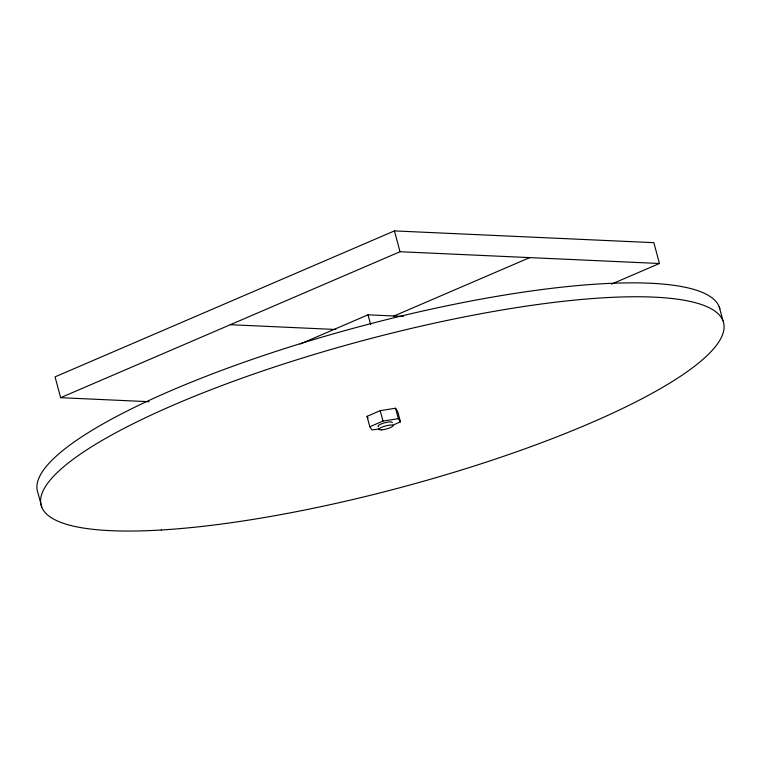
<?xml version="1.0" encoding="UTF-8"?>
<svg xmlns="http://www.w3.org/2000/svg" width="761" height="761" viewBox="0 0 761 761"><rect width="100%" height="100%" fill="white"/><g stroke="black" fill="none" stroke-linecap="round" stroke-linejoin="round"><path stroke-width="1.14" d="M611.578 284.081L659.435 263.496L653.861 242.673L394.445 230.906L55.058 376.866L60.642 397.689L149.08 401.703M60.642 397.689L400.02 251.729L659.435 263.496M300.157 344.01L368.039 314.816L403.406 316.424M393.58 316.167L529.732 257.608M379.606 428.766L371.948 429.984L369.808 426.759L367.021 416.343L380.215 410.674L395.53 408.229L397.67 411.463L400.457 421.879L392.343 425.37M369.808 426.759L383.002 421.08L398.326 418.645L400.457 421.879M230.336 324.709L335.782 329.494M367.021 416.343L368.086 417.96M719.231 306.826L722.95 320.714M394.445 230.906L400.02 251.729M395.53 408.229L398.326 418.645M368.039 314.816L370.683 324.69M380.215 410.674L383.002 421.08M41.769 507.083L38.05 493.195A353.209 75.843 -15 0 1 355.311 327.744A353.209 75.843 -15 0 1 719.868 308.804M378.55 426.617A7.363 1.579 -15 0 1 384.219 422.926A7.363 1.579 -15 0 1 392.191 422.736M161.313 529.998A353.209 75.843 -15 0 0 718.584 342.26A353.209 75.843 -15 0 0 267.178 369.437A353.209 75.843 -15 0 0 161.313 529.998M381.642 429.841A7.363 1.579 -15 0 0 393.047 425.865A7.363 1.579 -15 0 0 383.278 426.626A7.363 1.579 -15 0 0 381.642 429.841"/></g></svg>
